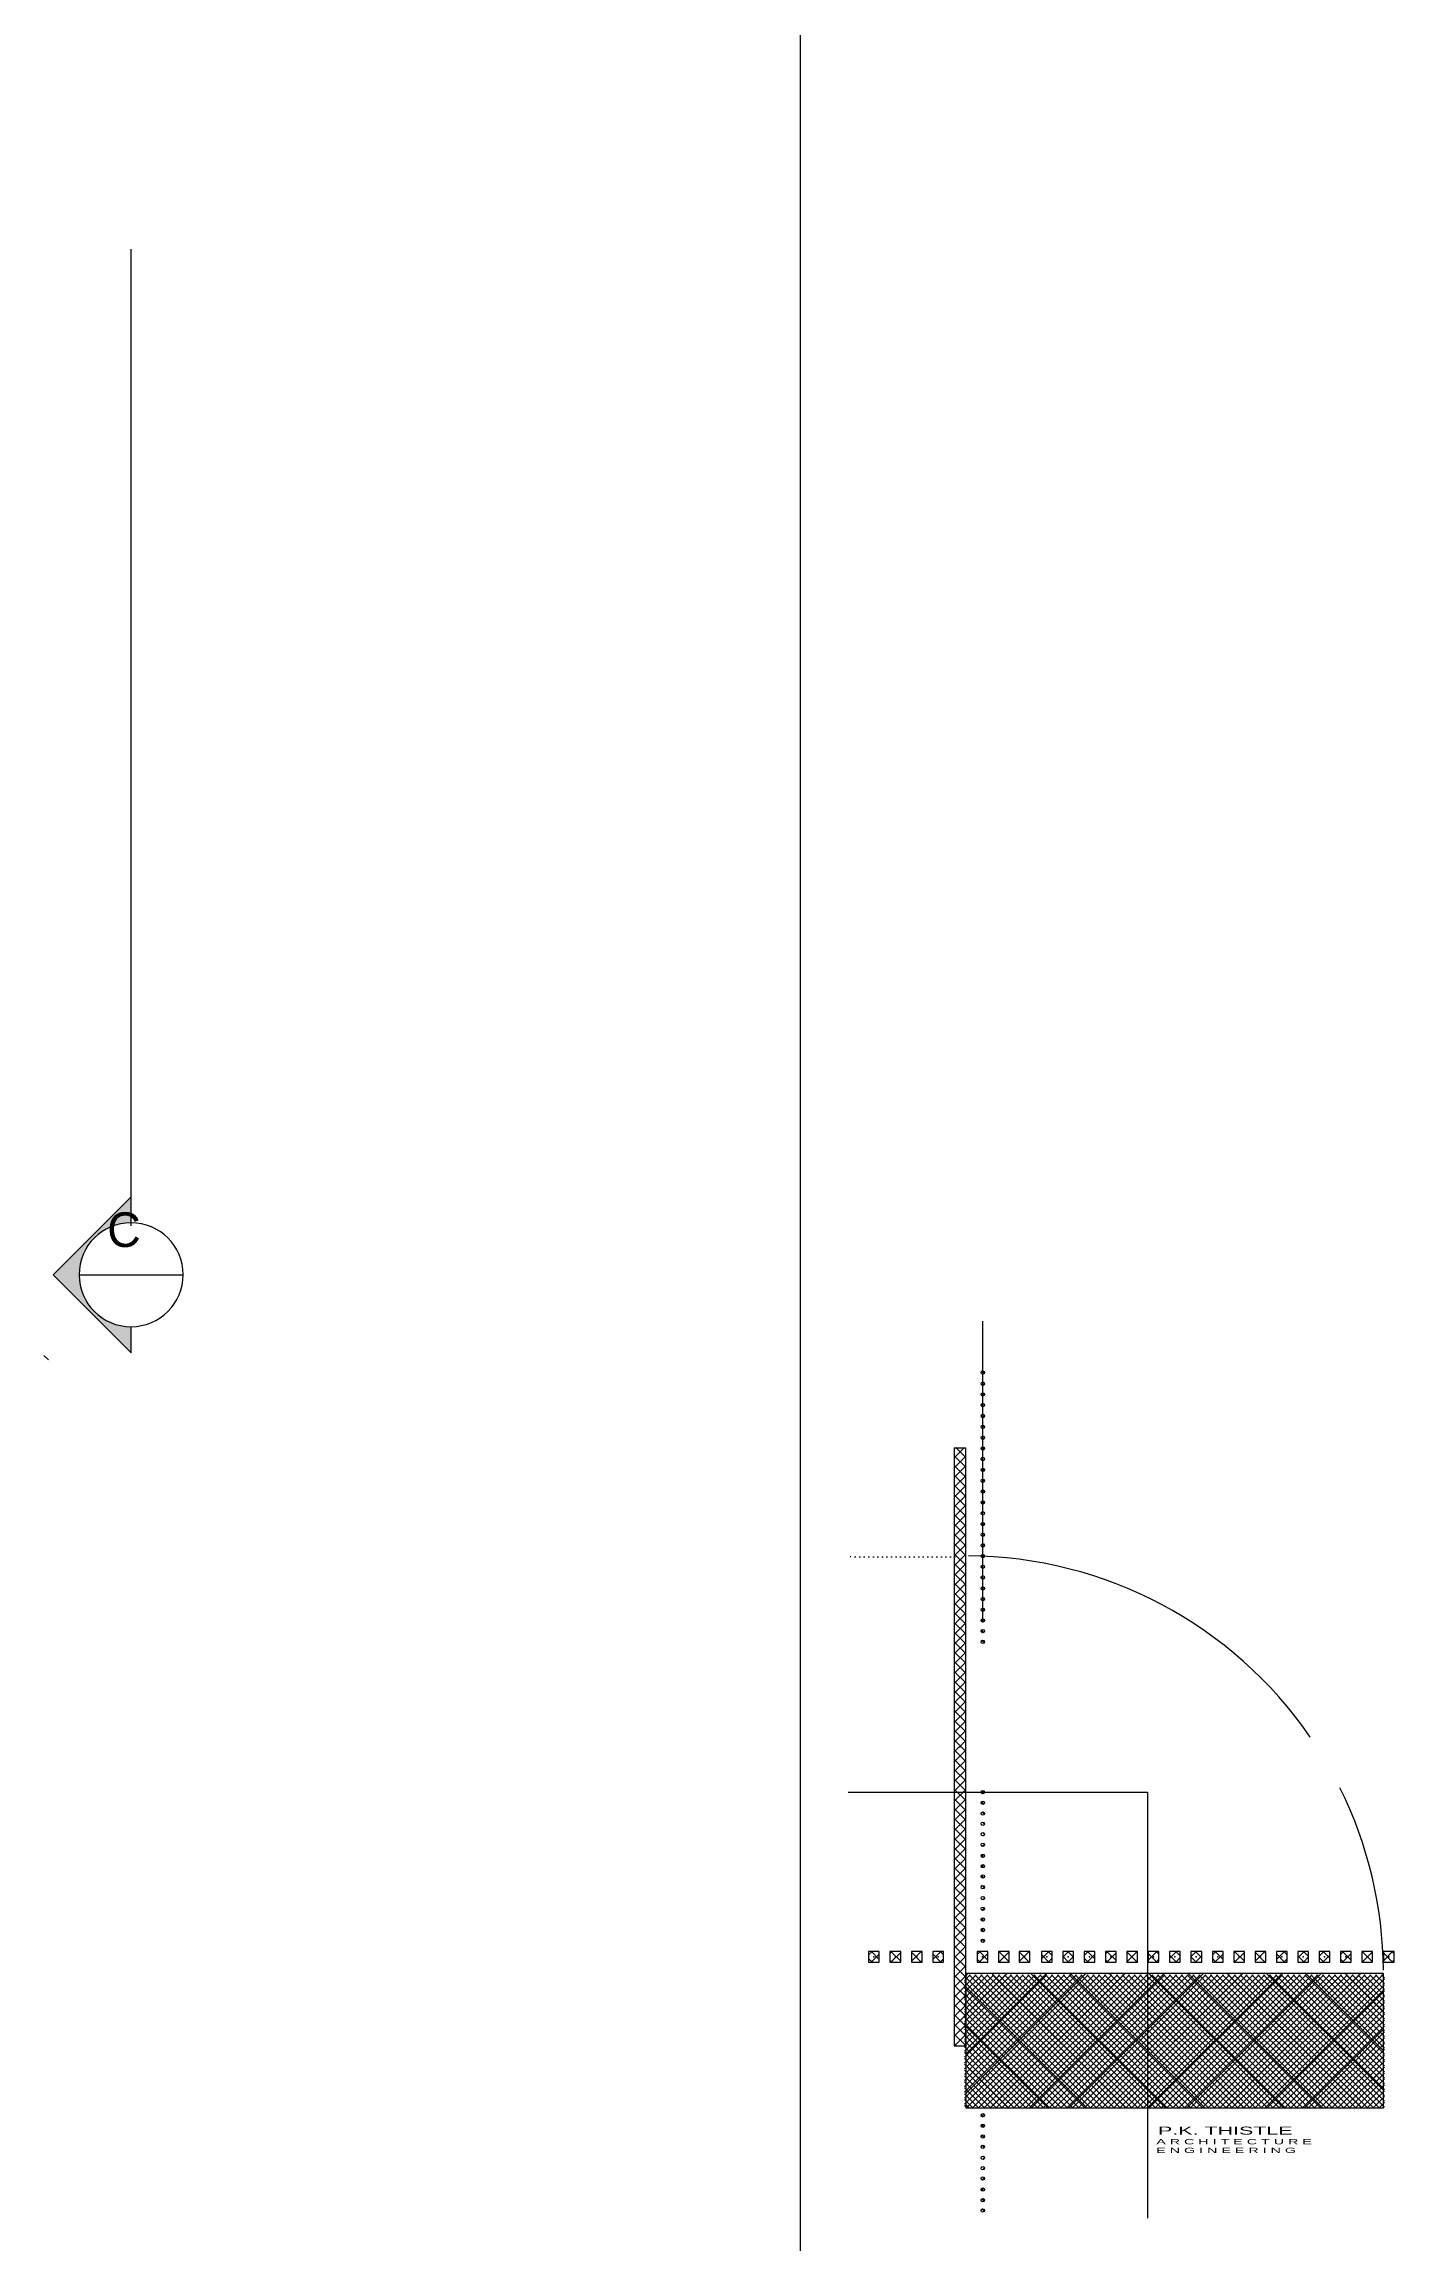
# Model space of a CAD drawing. Extents: x -92740 to -63661, y -15771 to -4391.
# Drawn here: x -82970 to -82659, y -7017 to -6509 of the extents above; entities that cross this region are included whole.
import ezdxf
from ezdxf.enums import TextEntityAlignment as Align

# ---------------------------------------------------------------- set-up
doc = ezdxf.new("R2010")
doc.units = 0
doc.header["$MEASUREMENT"] = 0
doc.linetypes.add('Dotted', pattern=[1, 0, -1, 0])
for name, color, linetype in [('1PFNEW', 5, 'Continuous'), ('EXDOORS', 3, 'Continuous'), ('ROOMNAME', 1, 'Continuous')]:
    doc.layers.add(name, color=color, linetype=linetype)
doc.styles.add('DCADTXTSTYLE1', font='AVG_TP')

msp = doc.modelspace()

# ---------------------------------------------------------------- hatches: boundary and pattern name
at = {"layer": '1PFNEW', "linetype": 'Continuous', "ltscale": 12}
msp.add_hatch(color=2, dxfattribs=at).paths.add_polyline_path([(-82950.03, -6811.55), (-82968.03, -6793.55), (-82950.03, -6775.55), (-82950.03, -6781.55, 1), (-82950.03, -6805.55)], flags=0)

# ---------------------------------------------------------------- linework, layer by layer
at = {"layer": '1PFNEW', "color": 1, "linetype": 'Continuous', "ltscale": 12}
msp.add_line((-82950.03, -6782.26), (-82950.03, -6556.76), dxfattribs=at)
at = {"layer": '1PFNEW', "color": 2, "linetype": 'Continuous', "ltscale": 12}
for p, q in [((-82950.03, -6775.55), (-82968.03, -6793.55)), ((-82950.03, -6781.55), (-82950.03, -6775.55)), ((-82968.03, -6793.55), (-82950.03, -6811.55)), ((-82962.03, -6793.55), (-82938.03, -6793.55)), ((-82950.03, -6811.55), (-82950.03, -6805.55))]:
    msp.add_line(p, q, dxfattribs=at)
for start, end in [(90, 270), (270, 450)]:
    msp.add_arc((-82950.03, -6793.55), 12, start, end, dxfattribs=at)
at = {"layer": 'EXDOORS', "color": 3, "linetype": 'Continuous', "ltscale": 12}
msp.add_line((-82970.14, -6812.17), (-82969.08, -6813.23), dxfattribs=at)
at = {"layer": 'ROOMNAME', "color": 103, "linetype": 'Continuous', "ltscale": 1.51875}
msp.add_line((-82795.5, -7278.9), (-82795.5, -5818.2), dxfattribs=at)
at = {"layer": 'ROOMNAME', "color": 1, "linetype": 'Continuous', "ltscale": 2.839898}
for p, q in [((-82753.42, -6873.67), (-82753.42, -6804.29)), ((-82753.76, -6815.97), (-82753.58, -6815.78)), ((-82753.58, -6815.78), (-82753.08, -6816.28)), ((-82753.49, -6819.09), (-82753.06, -6818.66)), ((-82753.27, -6818.35), (-82753.09, -6818.54)), ((-82753.81, -6821.21), (-82753.46, -6821.56)), ((-82753.78, -6823.51), (-82753.28, -6824.01)), ((-82753.75, -6823.87), (-82753.21, -6823.33)), ((-82753.64, -6821.51), (-82753.11, -6820.97)), ((-82753.81, -6826.2), (-82753.4, -6825.79)), ((-82753.68, -6825.87), (-82753.13, -6826.41)), ((-82753.51, -6828.31), (-82753.06, -6828.75)), ((-82753.18, -6828.97), (-82753.13, -6828.92)), ((-82753.81, -6833.66), (-82753.43, -6834.04)), ((-82753.74, -6836.32), (-82753.2, -6835.78)), ((-82753.66, -6833.97), (-82753.12, -6833.43)), ((-82753.52, -6831.56), (-82753.06, -6831.11)), ((-82753.23, -6830.85), (-82753.16, -6830.92)), ((-82753.81, -6838.65), (-82753.4, -6838.23)), ((-82753.78, -6835.96), (-82753.28, -6836.45)), ((-82753.68, -6838.32), (-82753.14, -6838.86)), ((-82753.51, -6840.75), (-82753.06, -6841.2)), ((-82753.67, -6846.43), (-82753.13, -6845.89)), ((-82753.49, -6843.99), (-82753.06, -6843.56)), ((-82753.26, -6843.26), (-82753.1, -6843.43)), ((-82753.81, -6846.11), (-82753.42, -6846.5)), ((-82753.81, -6851.1), (-82753.44, -6850.73)), ((-82753.78, -6848.8), (-82753.26, -6848.28)), ((-82753.75, -6848.43), (-82753.23, -6848.96)), ((-82753.65, -6850.79), (-82753.12, -6851.32)), ((-82753.51, -6853.2), (-82753.06, -6853.65)), ((-82753.49, -6856.43), (-82753.06, -6856)), ((-82753.27, -6855.7), (-82753.09, -6855.88)), ((-82753.19, -6853.87), (-82753.13, -6853.81)), ((-82753.81, -6858.55), (-82753.46, -6858.9)), ((-82753.78, -6860.85), (-82753.29, -6861.34)), ((-82753.74, -6861.21), (-82753.2, -6860.67)), ((-82753.64, -6858.85), (-82753.11, -6858.31)), ((-82753.8, -6863.54), (-82753.35, -6863.08)), ((-82753.74, -6865.73), (-82753.65, -6865.65)), ((-82753.71, -6863.18), (-82753.16, -6863.73)), ((-82753.55, -6865.6), (-82753.07, -6866.08)), ((-82753.8, -6871.02), (-82753.53, -6871.28)), ((-82753.6, -6871.26), (-82753.09, -6870.75)), ((-82753.43, -6868.82), (-82753.05, -6868.45)), ((-82753.35, -6868.07), (-82753.07, -6868.36)), ((-82753.81, -6873.27), (-82753.35, -6873.72)), ((-82753.78, -6875.97), (-82753.28, -6875.46)), ((-82753.74, -6875.6), (-82753.21, -6876.13)), ((-82753.7, -6873.62), (-82753.16, -6873.08)), ((-82753.81, -6878.26), (-82753.49, -6877.94)), ((-82753.63, -6877.98), (-82753.11, -6878.5)), ((-82753.8, -6912.89), (-82753.32, -6913.37)), ((-82753.8, -6915.59), (-82753.31, -6915.11)), ((-82753.73, -6915.22), (-82753.19, -6915.76)), ((-82753.72, -6913.25), (-82753.18, -6912.71)), ((-82753.81, -6917.87), (-82753.52, -6917.57)), ((-82753.61, -6917.6), (-82753.1, -6918.12)), ((-82753.53, -6919.95), (-82753.06, -6920.41)), ((-82753.74, -6925.4), (-82753.64, -6925.5)), ((-82753.56, -6925.54), (-82753.07, -6925.05)), ((-82753.41, -6923.13), (-82753.05, -6922.77)), ((-82753.37, -6922.37), (-82753.06, -6922.68)), ((-82753.81, -6932.57), (-82753.35, -6932.12)), ((-82753.8, -6927.6), (-82753.33, -6928.07)), ((-82753.78, -6930.28), (-82753.26, -6929.77)), ((-82753.75, -6929.91), (-82753.22, -6930.44)), ((-82753.71, -6927.95), (-82753.17, -6927.41)), ((-82753.71, -6932.22), (-82753.16, -6932.76)), ((-82753.78, -6934.81), (-82753.56, -6934.59)), ((-82753.59, -6934.6), (-82753.09, -6935.1)), ((-82753.36, -6937.1), (-82753.06, -6937.39)), ((-82753.8, -6940.05), (-82753.53, -6940.31)), ((-82753.8, -6942.31), (-82753.32, -6942.79)), ((-82753.72, -6942.67), (-82753.17, -6942.13)), ((-82753.6, -6940.29), (-82753.09, -6939.78)), ((-82753.42, -6937.85), (-82753.05, -6937.48)), ((-82753.81, -6947.29), (-82753.46, -6946.93)), ((-82753.78, -6945), (-82753.27, -6944.49)), ((-82753.75, -6944.63), (-82753.22, -6945.16)), ((-82753.65, -6946.99), (-82753.12, -6947.52)), ((-82757.39, -6982.56), (-82729.66, -6954.86)), ((-82757.39, -6973.5), (-82738.75, -6954.88)), ((-82757.39, -6964.45), (-82747.84, -6954.9)), ((-82757.39, -6955.4), (-82756.92, -6954.92)), ((-82751.7, -6985.92), (-82720.58, -6954.85)), ((-82751.38, -6954.91), (-82720.33, -6985.92)), ((-82742.63, -6985.92), (-82711.49, -6954.83)), ((-82742.34, -6954.89), (-82711.26, -6985.92)), ((-82733.56, -6985.92), (-82702.41, -6954.81)), ((-82733.29, -6954.87), (-82702.2, -6985.92)), ((-82724.5, -6985.92), (-82693.32, -6954.79)), ((-82724.24, -6954.85), (-82693.13, -6985.92)), ((-82715.43, -6985.92), (-82684.23, -6954.77)), ((-82715.19, -6954.83), (-82684.07, -6985.92)), ((-82706.36, -6985.92), (-82675.15, -6954.75)), ((-82706.15, -6954.81), (-82675, -6985.92)), ((-82697.3, -6985.92), (-82666.06, -6954.73)), ((-82697.1, -6954.8), (-82665.93, -6985.92)), ((-82688.05, -6954.78), (-82660.99, -6981.8)), ((-82679, -6954.76), (-82660.99, -6972.75)), ((-82669.96, -6954.74), (-82660.99, -6963.69)), ((-82757.39, -6957.96), (-82729.4, -6985.92)), ((-82688.23, -6985.92), (-82660.99, -6958.72)), ((-82757.39, -6967.01), (-82738.46, -6985.92)), ((-82679.16, -6985.92), (-82660.99, -6967.77)), ((-82757.39, -6976.07), (-82747.53, -6985.92)), ((-82670.1, -6985.92), (-82660.99, -6976.82)), ((-82757.39, -6985.12), (-82756.6, -6985.92)), ((-82753.81, -6987.57), (-82753.38, -6988)), ((-82753.69, -6987.91), (-82753.14, -6987.36)), ((-82661.03, -6985.92), (-82660.99, -6985.88)), ((-82753.81, -6992.56), (-82753.39, -6992.14)), ((-82753.77, -6989.88), (-82753.26, -6990.38)), ((-82753.76, -6990.24), (-82753.22, -6989.71)), ((-82753.68, -6992.22), (-82753.14, -6992.77)), ((-82753.81, -6994.82), (-82753.51, -6994.52)), ((-82753.62, -6994.55), (-82753.1, -6995.07)), ((-82753.39, -6997.04), (-82753.05, -6997.38)), ((-82753.39, -6997.79), (-82753.06, -6997.46)), ((-82753.81, -7002.28), (-82753.5, -7002.59)), ((-82753.62, -7002.55), (-82753.1, -7002.03)), ((-82753.54, -7000.21), (-82753.07, -6999.74)), ((-82753.81, -7007.27), (-82753.39, -7006.85)), ((-82753.77, -7004.59), (-82753.26, -7005.1)), ((-82753.76, -7004.95), (-82753.22, -7004.42)), ((-82753.68, -7006.94), (-82753.14, -7007.48)), ((-82753.81, -7009.54), (-82753.51, -7009.23)), ((-82753.62, -7009.26), (-82753.1, -7009.78))]:
    msp.add_line(p, q, dxfattribs=at)
at = {"layer": 'ROOMNAME', "color": 7, "linetype": 'Continuous', "ltscale": 2.839898}
for p, q in [((-82760.07, -6833.58), (-82759.91, -6833.42)), ((-82760.07, -6835.84), (-82757.81, -6833.59)), ((-82757.39, -6833.62), (-82760.07, -6833.62)), ((-82760.07, -6833.62), (-82760.07, -6971.55)), ((-82760.07, -6835.33), (-82757.39, -6838)), ((-82760.07, -6838.11), (-82757.39, -6835.44)), ((-82759.7, -6833.44), (-82757.39, -6835.74)), ((-82757.39, -6971.55), (-82757.39, -6833.62)), ((-82760.07, -6837.6), (-82757.39, -6840.27)), ((-82760.07, -6840.37), (-82757.39, -6837.7)), ((-82760.07, -6839.86), (-82757.39, -6842.53)), ((-82760.07, -6842.63), (-82757.39, -6839.96)), ((-82760.07, -6842.13), (-82757.39, -6844.79)), ((-82760.07, -6844.9), (-82757.39, -6842.23)), ((-82760.07, -6844.39), (-82757.39, -6847.06)), ((-82760.07, -6847.16), (-82757.39, -6844.49)), ((-82760.07, -6846.65), (-82757.39, -6849.32)), ((-82760.07, -6849.42), (-82757.39, -6846.75)), ((-82760.07, -6848.92), (-82757.39, -6851.58)), ((-82760.07, -6851.69), (-82757.39, -6849.02)), ((-82760.07, -6851.18), (-82757.39, -6853.85)), ((-82760.07, -6853.95), (-82757.39, -6851.28)), ((-82760.07, -6853.44), (-82757.39, -6856.11)), ((-82760.07, -6856.21), (-82757.39, -6853.54)), ((-82760.07, -6855.71), (-82757.39, -6858.37)), ((-82760.07, -6858.48), (-82757.39, -6855.81)), ((-82760.07, -6857.97), (-82757.39, -6860.64)), ((-82760.07, -6860.74), (-82757.39, -6858.07)), ((-82760.07, -6860.23), (-82757.39, -6862.9)), ((-82760.07, -6863), (-82757.39, -6860.33)), ((-82760.07, -6862.5), (-82757.39, -6865.16)), ((-82760.07, -6865.27), (-82757.39, -6862.6)), ((-82760.07, -6864.76), (-82757.39, -6867.43)), ((-82760.07, -6867.53), (-82757.39, -6864.86)), ((-82760.07, -6867.02), (-82757.39, -6869.69)), ((-82760.07, -6869.79), (-82757.39, -6867.12)), ((-82760.07, -6869.29), (-82757.39, -6871.95)), ((-82760.07, -6872.06), (-82757.39, -6869.39)), ((-82760.07, -6871.55), (-82757.39, -6874.22)), ((-82760.07, -6874.32), (-82757.39, -6871.65)), ((-82760.07, -6873.81), (-82757.39, -6876.48)), ((-82760.07, -6876.58), (-82757.39, -6873.91)), ((-82760.07, -6876.08), (-82757.39, -6878.74)), ((-82760.07, -6878.85), (-82757.39, -6876.18)), ((-82760.07, -6878.34), (-82757.39, -6881.01)), ((-82760.07, -6881.11), (-82757.39, -6878.44)), ((-82760.07, -6880.6), (-82757.39, -6883.27)), ((-82760.07, -6883.37), (-82757.39, -6880.7)), ((-82760.07, -6882.87), (-82757.39, -6885.53)), ((-82760.07, -6885.64), (-82757.39, -6882.97)), ((-82760.07, -6885.13), (-82757.39, -6887.8)), ((-82760.07, -6887.9), (-82757.39, -6885.23)), ((-82760.07, -6887.39), (-82757.39, -6890.06)), ((-82760.07, -6890.16), (-82757.39, -6887.49)), ((-82760.07, -6889.66), (-82757.39, -6892.32)), ((-82760.07, -6892.43), (-82757.39, -6889.76)), ((-82760.07, -6891.92), (-82757.39, -6894.59)), ((-82760.07, -6894.69), (-82757.39, -6892.02)), ((-82760.07, -6894.18), (-82757.39, -6896.85)), ((-82760.07, -6896.95), (-82757.39, -6894.28)), ((-82760.07, -6896.45), (-82757.39, -6899.11)), ((-82760.07, -6899.22), (-82757.39, -6896.55)), ((-82760.07, -6898.71), (-82757.39, -6901.38)), ((-82760.07, -6901.48), (-82757.39, -6898.81)), ((-82760.07, -6900.97), (-82757.39, -6903.64)), ((-82760.07, -6903.74), (-82757.39, -6901.07)), ((-82760.07, -6903.24), (-82757.39, -6905.9)), ((-82760.07, -6906.01), (-82757.39, -6903.34)), ((-82760.07, -6905.5), (-82757.39, -6908.17)), ((-82760.07, -6908.27), (-82757.39, -6905.6)), ((-82760.07, -6907.76), (-82757.39, -6910.43)), ((-82760.07, -6910.53), (-82757.39, -6907.86)), ((-82760.07, -6910.03), (-82757.39, -6912.69)), ((-82760.07, -6912.8), (-82757.39, -6910.13)), ((-82784.53, -6913.05), (-82715.46, -6913.05)), ((-82760.07, -6912.29), (-82757.39, -6914.96)), ((-82760.07, -6915.06), (-82757.39, -6912.39)), ((-82760.07, -6914.55), (-82757.39, -6917.22)), ((-82760.07, -6917.32), (-82757.39, -6914.65)), ((-82760.07, -6916.82), (-82757.39, -6919.48)), ((-82760.07, -6919.59), (-82757.39, -6916.92)), ((-82715.46, -6913.05), (-82715.46, -7011.37)), ((-82760.07, -6919.08), (-82757.39, -6921.75)), ((-82760.07, -6921.85), (-82757.39, -6919.18)), ((-82760.07, -6921.34), (-82757.39, -6924.01)), ((-82760.07, -6924.11), (-82757.39, -6921.44)), ((-82760.07, -6923.61), (-82757.39, -6926.27)), ((-82760.07, -6926.38), (-82757.39, -6923.71)), ((-82760.07, -6925.87), (-82757.39, -6928.54)), ((-82760.07, -6928.64), (-82757.39, -6925.97)), ((-82760.07, -6928.13), (-82757.39, -6930.8)), ((-82760.07, -6930.9), (-82757.39, -6928.23)), ((-82760.07, -6930.4), (-82757.39, -6933.06)), ((-82760.07, -6933.17), (-82757.39, -6930.5)), ((-82760.07, -6932.66), (-82757.39, -6935.33)), ((-82760.07, -6935.43), (-82757.39, -6932.76)), ((-82760.07, -6934.92), (-82757.39, -6937.59)), ((-82760.07, -6937.69), (-82757.39, -6935.02)), ((-82760.07, -6937.19), (-82757.39, -6939.85)), ((-82760.07, -6939.96), (-82757.39, -6937.29)), ((-82760.07, -6939.45), (-82757.39, -6942.12)), ((-82760.07, -6942.22), (-82757.39, -6939.55)), ((-82760.07, -6941.71), (-82757.39, -6944.38)), ((-82760.07, -6944.48), (-82757.39, -6941.81)), ((-82760.07, -6943.98), (-82757.39, -6946.64)), ((-82760.07, -6946.75), (-82757.39, -6944.08)), ((-82760.07, -6946.24), (-82757.39, -6948.91)), ((-82760.07, -6949.01), (-82757.39, -6946.34)), ((-82777.33, -6949.79), (-82779.8, -6949.79)), ((-82779.8, -6949.79), (-82779.8, -6952.26)), ((-82779.8, -6950.61), (-82778.98, -6949.79)), ((-82779.8, -6951.43), (-82778.98, -6952.26)), ((-82779.8, -6952.26), (-82777.33, -6952.26)), ((-82779.18, -6952.26), (-82777.33, -6950.41)), ((-82779.17, -6949.79), (-82777.33, -6951.63)), ((-82777.33, -6952.26), (-82777.33, -6949.79)), ((-82772.4, -6949.79), (-82774.87, -6949.79)), ((-82774.87, -6949.79), (-82774.87, -6952.26)), ((-82774.87, -6950.21), (-82774.45, -6949.79)), ((-82774.87, -6951.83), (-82774.44, -6952.26)), ((-82774.87, -6952.26), (-82772.4, -6952.26)), ((-82774.65, -6952.26), (-82772.4, -6950.01)), ((-82774.64, -6949.79), (-82772.4, -6952.03)), ((-82772.4, -6952.26), (-82772.4, -6949.79)), ((-82767.47, -6949.79), (-82769.93, -6949.79)), ((-82769.93, -6949.79), (-82769.93, -6952.26)), ((-82769.93, -6949.81), (-82769.92, -6949.79)), ((-82769.93, -6952.07), (-82767.65, -6949.79)), ((-82769.93, -6949.97), (-82767.64, -6952.26)), ((-82769.93, -6952.23), (-82769.91, -6952.26)), ((-82769.93, -6952.26), (-82767.47, -6952.26)), ((-82767.85, -6952.26), (-82767.47, -6951.87)), ((-82767.84, -6949.79), (-82767.47, -6950.17)), ((-82767.47, -6952.26), (-82767.47, -6949.79)), ((-82762.53, -6949.79), (-82765, -6949.79)), ((-82765, -6949.79), (-82765, -6952.26)), ((-82765, -6951.67), (-82763.12, -6949.79)), ((-82765, -6950.37), (-82763.11, -6952.26)), ((-82765, -6952.26), (-82762.53, -6952.26)), ((-82763.32, -6952.26), (-82762.53, -6951.47)), ((-82763.31, -6949.79), (-82762.53, -6950.57)), ((-82762.53, -6952.26), (-82762.53, -6949.79)), ((-82760.07, -6948.5), (-82757.39, -6951.17)), ((-82760.07, -6951.27), (-82757.39, -6948.6)), ((-82760.07, -6950.77), (-82757.39, -6953.43)), ((-82760.07, -6953.54), (-82757.39, -6950.87)), ((-82752.26, -6949.79), (-82754.72, -6949.79)), ((-82754.72, -6949.79), (-82754.72, -6952.26)), ((-82754.72, -6950.46), (-82754.05, -6949.79)), ((-82754.72, -6951.58), (-82754.04, -6952.26)), ((-82754.72, -6952.26), (-82752.26, -6952.26)), ((-82754.25, -6952.26), (-82752.26, -6950.26)), ((-82754.24, -6949.79), (-82752.26, -6951.78)), ((-82752.26, -6952.26), (-82752.26, -6949.79)), ((-82747.32, -6949.79), (-82749.79, -6949.79)), ((-82749.79, -6949.79), (-82749.79, -6952.26)), ((-82749.79, -6950.06), (-82749.52, -6949.79)), ((-82749.79, -6951.98), (-82749.51, -6952.26)), ((-82749.79, -6952.26), (-82747.32, -6952.26)), ((-82749.72, -6952.26), (-82747.32, -6949.86)), ((-82749.71, -6949.79), (-82747.32, -6952.17)), ((-82747.45, -6952.26), (-82747.32, -6952.13)), ((-82747.44, -6949.79), (-82747.32, -6949.91)), ((-82747.32, -6952.26), (-82747.32, -6949.79)), ((-82742.59, -6949.79), (-82745.06, -6949.79)), ((-82745.06, -6949.79), (-82745.06, -6952.26)), ((-82745.06, -6949.87), (-82744.98, -6949.79)), ((-82745.06, -6952.13), (-82742.72, -6949.79)), ((-82745.06, -6949.91), (-82742.71, -6952.26)), ((-82745.06, -6952.17), (-82744.98, -6952.26)), ((-82745.06, -6952.26), (-82742.59, -6952.26)), ((-82742.92, -6952.26), (-82742.59, -6951.93)), ((-82742.91, -6949.79), (-82742.59, -6950.11)), ((-82742.59, -6952.26), (-82742.59, -6949.79)), ((-82737.46, -6949.79), (-82739.92, -6949.79)), ((-82739.92, -6949.79), (-82739.92, -6952.26)), ((-82739.92, -6951.53), (-82738.18, -6949.79)), ((-82739.92, -6950.51), (-82738.18, -6952.26)), ((-82739.92, -6952.26), (-82737.46, -6952.26)), ((-82738.38, -6949.79), (-82737.46, -6950.71)), ((-82738.38, -6952.26), (-82737.46, -6951.33)), ((-82737.46, -6952.26), (-82737.46, -6949.79)), ((-82732.52, -6949.79), (-82734.99, -6949.79)), ((-82734.99, -6949.79), (-82734.99, -6952.26)), ((-82734.99, -6951.13), (-82733.65, -6949.79)), ((-82734.99, -6950.91), (-82733.64, -6952.26)), ((-82734.99, -6952.26), (-82732.52, -6952.26)), ((-82733.85, -6952.26), (-82732.52, -6950.93)), ((-82733.84, -6949.79), (-82732.52, -6951.11)), ((-82732.52, -6952.26), (-82732.52, -6949.79)), ((-82727.59, -6949.79), (-82730.06, -6949.79)), ((-82730.06, -6949.79), (-82730.06, -6952.26)), ((-82730.06, -6950.73), (-82729.12, -6949.79)), ((-82730.06, -6951.31), (-82729.11, -6952.26)), ((-82730.06, -6952.26), (-82727.59, -6952.26)), ((-82729.32, -6952.26), (-82727.59, -6950.53)), ((-82729.31, -6949.79), (-82727.59, -6951.51)), ((-82727.59, -6952.26), (-82727.59, -6949.79)), ((-82722.66, -6949.79), (-82725.12, -6949.79)), ((-82725.12, -6949.79), (-82725.12, -6952.26)), ((-82725.12, -6950.33), (-82724.58, -6949.79)), ((-82725.12, -6951.71), (-82724.58, -6952.26)), ((-82725.12, -6952.26), (-82722.66, -6952.26)), ((-82724.78, -6949.79), (-82722.66, -6951.91)), ((-82724.78, -6952.26), (-82722.66, -6950.13)), ((-82722.66, -6952.26), (-82722.66, -6949.79)), ((-82717.72, -6949.79), (-82720.19, -6949.79)), ((-82720.19, -6949.79), (-82720.19, -6952.26)), ((-82720.19, -6949.93), (-82720.05, -6949.79)), ((-82720.19, -6952.19), (-82717.78, -6949.79)), ((-82720.19, -6949.85), (-82717.78, -6952.26)), ((-82720.19, -6952.11), (-82720.04, -6952.26)), ((-82720.19, -6952.26), (-82717.72, -6952.26)), ((-82717.98, -6949.79), (-82717.72, -6950.05)), ((-82717.98, -6952.26), (-82717.72, -6951.99)), ((-82717.72, -6952.26), (-82717.72, -6949.79)), ((-82712.79, -6949.79), (-82715.26, -6949.79)), ((-82715.26, -6949.79), (-82715.26, -6952.26)), ((-82715.26, -6951.8), (-82713.25, -6949.79)), ((-82715.26, -6950.24), (-82713.24, -6952.26)), ((-82715.26, -6952.26), (-82712.79, -6952.26)), ((-82713.45, -6952.26), (-82712.79, -6951.6)), ((-82713.44, -6949.79), (-82712.79, -6950.44)), ((-82712.79, -6952.26), (-82712.79, -6949.79)), ((-82707.86, -6949.79), (-82710.32, -6949.79)), ((-82710.32, -6949.79), (-82710.32, -6952.26)), ((-82710.32, -6951.4), (-82708.72, -6949.79)), ((-82710.32, -6950.64), (-82708.71, -6952.26)), ((-82710.32, -6952.26), (-82707.86, -6952.26)), ((-82708.92, -6952.26), (-82707.86, -6951.2)), ((-82708.91, -6949.79), (-82707.86, -6950.84)), ((-82707.86, -6952.26), (-82707.86, -6949.79)), ((-82702.92, -6949.79), (-82705.39, -6949.79)), ((-82705.39, -6949.79), (-82705.39, -6952.26)), ((-82705.39, -6951), (-82704.18, -6949.79)), ((-82705.39, -6951.04), (-82704.18, -6952.26)), ((-82705.39, -6952.26), (-82702.92, -6952.26)), ((-82704.38, -6949.79), (-82702.92, -6951.24)), ((-82704.38, -6952.26), (-82702.92, -6950.8)), ((-82702.92, -6952.26), (-82702.92, -6949.79)), ((-82697.99, -6949.79), (-82700.46, -6949.79)), ((-82700.46, -6949.79), (-82700.46, -6952.26)), ((-82700.46, -6950.6), (-82699.65, -6949.79)), ((-82700.46, -6951.44), (-82699.64, -6952.26)), ((-82700.46, -6952.26), (-82697.99, -6952.26)), ((-82699.85, -6952.26), (-82697.99, -6950.4)), ((-82699.84, -6949.79), (-82697.99, -6951.64)), ((-82697.99, -6952.26), (-82697.99, -6949.79)), ((-82693.06, -6949.79), (-82695.52, -6949.79)), ((-82695.52, -6949.79), (-82695.52, -6952.26)), ((-82695.52, -6950.2), (-82695.12, -6949.79)), ((-82695.52, -6951.84), (-82695.11, -6952.26)), ((-82695.52, -6952.26), (-82693.06, -6952.26)), ((-82695.32, -6952.26), (-82693.06, -6950)), ((-82695.31, -6949.79), (-82693.06, -6952.04)), ((-82693.06, -6952.26), (-82693.06, -6949.79)), ((-82688.12, -6949.79), (-82690.59, -6949.79)), ((-82690.59, -6949.79), (-82690.59, -6952.26)), ((-82690.59, -6949.8), (-82690.59, -6949.79)), ((-82690.59, -6952.06), (-82688.32, -6949.79)), ((-82690.59, -6949.98), (-82688.31, -6952.26)), ((-82690.59, -6952.24), (-82690.58, -6952.26)), ((-82690.59, -6952.26), (-82688.12, -6952.26)), ((-82688.52, -6952.26), (-82688.12, -6951.86)), ((-82688.51, -6949.79), (-82688.12, -6950.18)), ((-82688.12, -6952.26), (-82688.12, -6949.79)), ((-82683.19, -6949.79), (-82685.66, -6949.79)), ((-82685.66, -6949.79), (-82685.66, -6952.26)), ((-82685.66, -6951.66), (-82683.79, -6949.79)), ((-82685.66, -6950.38), (-82683.78, -6952.26)), ((-82685.66, -6952.26), (-82683.19, -6952.26)), ((-82683.98, -6949.79), (-82683.19, -6950.58)), ((-82683.98, -6952.26), (-82683.19, -6951.46)), ((-82683.19, -6952.26), (-82683.19, -6949.79)), ((-82678.26, -6949.79), (-82680.72, -6949.79)), ((-82680.72, -6949.79), (-82680.72, -6952.26)), ((-82680.72, -6951.26), (-82679.25, -6949.79)), ((-82680.72, -6950.78), (-82679.24, -6952.26)), ((-82680.72, -6952.26), (-82678.26, -6952.26)), ((-82679.45, -6952.26), (-82678.26, -6951.06)), ((-82679.44, -6949.79), (-82678.26, -6950.98)), ((-82678.26, -6952.26), (-82678.26, -6949.79)), ((-82673.32, -6949.79), (-82675.79, -6949.79)), ((-82675.79, -6949.79), (-82675.79, -6952.26)), ((-82675.79, -6950.86), (-82674.72, -6949.79)), ((-82675.79, -6951.18), (-82674.71, -6952.26)), ((-82675.79, -6952.26), (-82673.32, -6952.26)), ((-82674.92, -6952.26), (-82673.32, -6950.66)), ((-82674.91, -6949.79), (-82673.32, -6951.38)), ((-82673.32, -6952.26), (-82673.32, -6949.79)), ((-82668.39, -6949.79), (-82670.86, -6949.79)), ((-82670.86, -6949.79), (-82670.86, -6952.26)), ((-82670.86, -6950.46), (-82670.19, -6949.79)), ((-82670.86, -6951.58), (-82670.18, -6952.26)), ((-82670.86, -6952.26), (-82668.39, -6952.26)), ((-82670.38, -6949.79), (-82668.39, -6951.78)), ((-82670.38, -6952.26), (-82668.39, -6950.26)), ((-82668.39, -6952.26), (-82668.39, -6949.79)), ((-82663.46, -6949.79), (-82665.92, -6949.79)), ((-82665.92, -6949.79), (-82665.92, -6952.26)), ((-82665.92, -6950.06), (-82665.65, -6949.79)), ((-82665.92, -6951.98), (-82665.64, -6952.26)), ((-82665.92, -6952.26), (-82663.46, -6952.26)), ((-82665.85, -6952.26), (-82663.46, -6949.86)), ((-82665.84, -6949.79), (-82663.46, -6952.18)), ((-82663.58, -6949.79), (-82663.46, -6949.91)), ((-82663.58, -6952.26), (-82663.46, -6952.13)), ((-82663.46, -6952.26), (-82663.46, -6949.79)), ((-82658.52, -6949.79), (-82660.99, -6949.79)), ((-82660.99, -6949.79), (-82660.99, -6952.26)), ((-82660.99, -6951.93), (-82658.85, -6949.79)), ((-82660.99, -6950.11), (-82658.84, -6952.26)), ((-82660.99, -6952.26), (-82658.52, -6952.26)), ((-82659.05, -6952.26), (-82658.52, -6951.73)), ((-82659.04, -6949.79), (-82658.52, -6950.31)), ((-82658.52, -6952.26), (-82658.52, -6949.79)), ((-82760.07, -6953.03), (-82757.39, -6955.7)), ((-82760.07, -6955.8), (-82757.39, -6953.13)), ((-82760.07, -6955.29), (-82757.39, -6957.96)), ((-82760.07, -6958.06), (-82757.39, -6955.39)), ((-82760.07, -6957.56), (-82757.39, -6960.22)), ((-82660.99, -6954.92), (-82757.39, -6954.92)), ((-82757.39, -6954.92), (-82757.39, -6985.92)), ((-82660.99, -6985.92), (-82660.99, -6954.92)), ((-82760.07, -6960.33), (-82757.39, -6957.66)), ((-82760.07, -6959.82), (-82757.39, -6962.49)), ((-82760.07, -6962.59), (-82757.39, -6959.92)), ((-82760.07, -6962.08), (-82757.39, -6964.75)), ((-82760.07, -6964.85), (-82757.39, -6962.19)), ((-82760.07, -6964.35), (-82757.39, -6967.01)), ((-82760.07, -6967.12), (-82757.39, -6964.45)), ((-82760.07, -6966.61), (-82757.39, -6969.28)), ((-82760.07, -6969.38), (-82757.39, -6966.71)), ((-82760.07, -6968.87), (-82757.39, -6971.54)), ((-82760.07, -6971.14), (-82759.65, -6971.55)), ((-82760.07, -6971.55), (-82757.39, -6971.55)), ((-82759.97, -6971.55), (-82757.39, -6968.98)), ((-82757.71, -6971.55), (-82757.39, -6971.24)), ((-82757.39, -6985.92), (-82660.99, -6985.92))]:
    msp.add_line(p, q, dxfattribs=at)
at = {"layer": 'ROOMNAME', "color": 1, "linetype": 'Dotted', "ltscale": 0.946633}
msp.add_line((-82759.86, -6858.66), (-82784.53, -6858.66), dxfattribs=at)
at = {"layer": 'ROOMNAME', "color": 1, "linetype": 'Continuous', "ltscale": 8.857382}
for p, q in [((-82757.67, -6956.52), (-82756.33, -6955.18)), ((-82757.67, -6957.87), (-82754.97, -6955.18)), ((-82757.67, -6959.23), (-82753.61, -6955.18)), ((-82757.67, -6960.59), (-82752.25, -6955.18)), ((-82757.67, -6961.95), (-82750.89, -6955.18)), ((-82757.67, -6963.31), (-82749.53, -6955.18)), ((-82757.67, -6964.66), (-82748.17, -6955.18)), ((-82757.67, -6966.02), (-82746.81, -6955.18)), ((-82757.67, -6967.38), (-82745.45, -6955.18)), ((-82757.67, -6968.74), (-82744.09, -6955.18)), ((-82757.67, -6970.1), (-82742.73, -6955.18)), ((-82757.67, -6971.45), (-82741.37, -6955.18)), ((-82757.67, -6972.81), (-82740.01, -6955.18)), ((-82757.67, -6974.17), (-82738.65, -6955.18)), ((-82757.67, -6975.53), (-82737.29, -6955.18)), ((-82757.67, -6976.89), (-82735.93, -6955.18)), ((-82757.67, -6978.24), (-82734.57, -6955.18)), ((-82757.67, -6979.6), (-82733.21, -6955.18)), ((-82757.67, -6980.96), (-82731.85, -6955.18)), ((-82757.67, -6982.32), (-82730.49, -6955.18)), ((-82757.67, -6983.68), (-82729.13, -6955.18)), ((-82757.67, -6985.04), (-82727.77, -6955.18)), ((-82757.67, -6955.48), (-82727.2, -6985.9)), ((-82757.67, -6956.84), (-82728.56, -6985.9)), ((-82757.18, -6985.9), (-82726.41, -6955.18)), ((-82756.62, -6955.18), (-82725.84, -6985.9)), ((-82755.82, -6985.9), (-82725.05, -6955.18)), ((-82755.26, -6955.18), (-82724.48, -6985.9)), ((-82754.46, -6985.9), (-82723.69, -6955.18)), ((-82753.9, -6955.18), (-82723.12, -6985.9)), ((-82753.1, -6985.9), (-82722.33, -6955.18)), ((-82752.54, -6955.18), (-82721.76, -6985.9)), ((-82751.74, -6985.9), (-82720.97, -6955.18)), ((-82751.18, -6955.18), (-82720.4, -6985.9)), ((-82750.38, -6985.9), (-82719.61, -6955.18)), ((-82749.82, -6955.18), (-82719.04, -6985.9)), ((-82749.02, -6985.9), (-82718.25, -6955.18)), ((-82748.46, -6955.18), (-82717.68, -6985.9)), ((-82747.66, -6985.9), (-82716.89, -6955.18)), ((-82747.1, -6955.18), (-82716.32, -6985.9)), ((-82746.3, -6985.9), (-82715.53, -6955.18)), ((-82745.74, -6955.18), (-82714.96, -6985.9)), ((-82744.94, -6985.9), (-82714.17, -6955.18)), ((-82744.38, -6955.18), (-82713.6, -6985.9)), ((-82743.58, -6985.9), (-82712.81, -6955.18)), ((-82743.02, -6955.18), (-82712.24, -6985.9)), ((-82742.22, -6985.9), (-82711.45, -6955.18)), ((-82741.66, -6955.18), (-82710.88, -6985.9)), ((-82740.86, -6985.9), (-82710.09, -6955.18)), ((-82740.3, -6955.18), (-82709.52, -6985.9)), ((-82739.5, -6985.9), (-82708.73, -6955.18)), ((-82738.94, -6955.18), (-82708.16, -6985.9)), ((-82738.14, -6985.9), (-82707.37, -6955.18)), ((-82737.58, -6955.18), (-82706.8, -6985.9)), ((-82736.78, -6985.9), (-82706.01, -6955.18)), ((-82736.22, -6955.18), (-82705.44, -6985.9)), ((-82735.42, -6985.9), (-82704.65, -6955.18)), ((-82734.86, -6955.18), (-82704.08, -6985.9)), ((-82734.06, -6985.9), (-82703.29, -6955.18)), ((-82733.5, -6955.18), (-82702.72, -6985.9)), ((-82732.7, -6985.9), (-82701.93, -6955.18)), ((-82732.14, -6955.18), (-82701.36, -6985.9)), ((-82731.34, -6985.9), (-82700.57, -6955.18)), ((-82730.78, -6955.18), (-82700, -6985.9)), ((-82729.98, -6985.9), (-82699.21, -6955.18)), ((-82729.42, -6955.18), (-82698.64, -6985.9)), ((-82728.62, -6985.9), (-82697.85, -6955.18)), ((-82728.06, -6955.18), (-82697.28, -6985.9)), ((-82727.26, -6985.9), (-82696.49, -6955.18)), ((-82726.7, -6955.18), (-82695.92, -6985.9)), ((-82725.9, -6985.9), (-82695.13, -6955.18)), ((-82725.34, -6955.18), (-82694.56, -6985.9)), ((-82724.54, -6985.9), (-82693.77, -6955.18)), ((-82723.98, -6955.18), (-82693.2, -6985.9)), ((-82723.18, -6985.9), (-82692.41, -6955.18)), ((-82722.62, -6955.18), (-82691.84, -6985.9)), ((-82721.82, -6985.9), (-82691.05, -6955.18)), ((-82721.26, -6955.18), (-82690.48, -6985.9)), ((-82720.46, -6985.9), (-82689.69, -6955.18)), ((-82719.9, -6955.18), (-82689.12, -6985.9)), ((-82719.1, -6985.9), (-82688.33, -6955.18)), ((-82718.54, -6955.18), (-82687.76, -6985.9)), ((-82717.74, -6985.9), (-82686.97, -6955.18)), ((-82717.18, -6955.18), (-82686.4, -6985.9)), ((-82716.38, -6985.9), (-82685.61, -6955.18)), ((-82715.82, -6955.18), (-82685.04, -6985.9)), ((-82715.02, -6985.9), (-82684.25, -6955.18)), ((-82714.46, -6955.18), (-82683.68, -6985.9)), ((-82713.66, -6985.9), (-82682.89, -6955.18)), ((-82713.1, -6955.18), (-82682.32, -6985.9)), ((-82712.3, -6985.9), (-82681.53, -6955.18)), ((-82711.74, -6955.18), (-82680.97, -6985.9)), ((-82710.94, -6985.9), (-82680.17, -6955.18)), ((-82710.38, -6955.18), (-82679.61, -6985.9)), ((-82709.58, -6985.9), (-82678.81, -6955.18)), ((-82709.02, -6955.18), (-82678.25, -6985.9)), ((-82708.22, -6985.9), (-82677.45, -6955.18)), ((-82707.66, -6955.18), (-82676.89, -6985.9)), ((-82706.86, -6985.9), (-82676.09, -6955.18)), ((-82706.3, -6955.18), (-82675.53, -6985.9)), ((-82705.5, -6985.9), (-82674.73, -6955.18)), ((-82704.94, -6955.18), (-82674.17, -6985.9)), ((-82704.14, -6985.9), (-82673.37, -6955.18)), ((-82703.58, -6955.18), (-82672.81, -6985.9)), ((-82702.78, -6985.9), (-82672.01, -6955.18)), ((-82702.22, -6955.18), (-82671.45, -6985.9)), ((-82701.42, -6985.9), (-82670.65, -6955.18)), ((-82700.86, -6955.18), (-82670.09, -6985.9)), ((-82700.06, -6985.9), (-82669.29, -6955.18)), ((-82699.5, -6955.18), (-82668.73, -6985.9)), ((-82698.7, -6985.9), (-82667.93, -6955.18)), ((-82698.14, -6955.18), (-82667.37, -6985.9)), ((-82697.34, -6985.9), (-82666.57, -6955.18)), ((-82696.78, -6955.18), (-82666.01, -6985.9)), ((-82695.98, -6985.9), (-82665.21, -6955.18)), ((-82695.42, -6955.18), (-82664.65, -6985.9)), ((-82694.62, -6985.9), (-82663.85, -6955.18)), ((-82694.06, -6955.18), (-82663.29, -6985.9)), ((-82693.26, -6985.9), (-82662.49, -6955.18)), ((-82692.7, -6955.18), (-82661.93, -6985.9)), ((-82691.9, -6985.9), (-82661.13, -6955.18)), ((-82691.34, -6955.18), (-82660.74, -6985.73)), ((-82690.54, -6985.9), (-82660.74, -6956.14)), ((-82689.98, -6955.18), (-82660.74, -6984.38)), ((-82689.18, -6985.9), (-82660.74, -6957.5)), ((-82688.62, -6955.18), (-82660.74, -6983.02)), ((-82687.26, -6955.18), (-82660.74, -6981.66)), ((-82685.9, -6955.18), (-82660.74, -6980.3)), ((-82684.54, -6955.18), (-82660.74, -6978.94)), ((-82683.18, -6955.18), (-82660.74, -6977.59)), ((-82681.82, -6955.18), (-82660.74, -6976.23)), ((-82680.46, -6955.18), (-82660.74, -6974.87)), ((-82679.1, -6955.18), (-82660.74, -6973.51)), ((-82677.74, -6955.18), (-82660.74, -6972.15)), ((-82676.38, -6955.18), (-82660.74, -6970.8)), ((-82675.02, -6955.18), (-82660.74, -6969.44)), ((-82673.66, -6955.18), (-82660.74, -6968.08)), ((-82672.3, -6955.18), (-82660.74, -6966.72)), ((-82670.94, -6955.18), (-82660.74, -6965.36)), ((-82669.58, -6955.18), (-82660.74, -6964.01)), ((-82668.22, -6955.18), (-82660.74, -6962.65)), ((-82666.86, -6955.18), (-82660.74, -6961.29)), ((-82665.5, -6955.18), (-82660.74, -6959.93)), ((-82664.14, -6955.18), (-82660.74, -6958.57)), ((-82662.78, -6955.18), (-82660.74, -6957.21)), ((-82661.42, -6955.18), (-82660.74, -6955.86)), ((-82757.67, -6958.2), (-82729.92, -6985.9)), ((-82757.67, -6959.56), (-82731.28, -6985.9)), ((-82757.67, -6960.91), (-82732.64, -6985.9)), ((-82757.67, -6962.27), (-82734, -6985.9)), ((-82687.82, -6985.9), (-82660.74, -6958.86)), ((-82686.46, -6985.9), (-82660.74, -6960.22)), ((-82685.1, -6985.9), (-82660.74, -6961.57)), ((-82757.67, -6963.63), (-82735.36, -6985.9)), ((-82757.67, -6964.99), (-82736.72, -6985.9)), ((-82757.67, -6966.35), (-82738.08, -6985.9)), ((-82757.67, -6967.7), (-82739.44, -6985.9)), ((-82683.74, -6985.9), (-82660.74, -6962.93)), ((-82682.38, -6985.9), (-82660.74, -6964.29)), ((-82681.02, -6985.9), (-82660.74, -6965.65)), ((-82679.66, -6985.9), (-82660.74, -6967.01)), ((-82757.67, -6969.06), (-82740.8, -6985.9)), ((-82757.67, -6970.42), (-82742.16, -6985.9)), ((-82757.67, -6971.78), (-82743.52, -6985.9)), ((-82678.3, -6985.9), (-82660.74, -6968.36)), ((-82676.94, -6985.9), (-82660.74, -6969.72)), ((-82675.58, -6985.9), (-82660.74, -6971.08)), ((-82674.22, -6985.9), (-82660.74, -6972.44)), ((-82757.67, -6973.14), (-82744.88, -6985.9)), ((-82757.67, -6974.49), (-82746.24, -6985.9)), ((-82757.67, -6975.85), (-82747.6, -6985.9)), ((-82757.67, -6977.21), (-82748.96, -6985.9)), ((-82672.86, -6985.9), (-82660.74, -6973.8)), ((-82671.5, -6985.9), (-82660.74, -6975.15)), ((-82670.14, -6985.9), (-82660.74, -6976.51)), ((-82668.78, -6985.9), (-82660.74, -6977.87)), ((-82757.67, -6978.57), (-82750.32, -6985.9)), ((-82757.67, -6979.93), (-82751.68, -6985.9)), ((-82757.67, -6981.28), (-82753.04, -6985.9)), ((-82757.67, -6982.64), (-82754.4, -6985.9)), ((-82667.42, -6985.9), (-82660.74, -6979.23)), ((-82666.06, -6985.9), (-82660.74, -6980.59)), ((-82664.7, -6985.9), (-82660.74, -6981.94)), ((-82757.67, -6984), (-82755.76, -6985.9)), ((-82757.67, -6985.36), (-82757.12, -6985.9)), ((-82663.34, -6985.9), (-82660.74, -6983.3)), ((-82661.98, -6985.9), (-82660.74, -6984.66))]:
    msp.add_line(p, q, dxfattribs=at)
at = {"layer": 'ROOMNAME', "color": 1, "linetype": 'Continuous', "ltscale": 2.839898}
for centre, major_axis in [((-82753.43, -6816.14), (-0.388, 0)), ((-82753.43, -6818.71), (-0.388, 0)), ((-82753.43, -6821.18), (0.388, 0)), ((-82753.43, -6823.65), (0.388, 0)), ((-82753.43, -6826.17), (0.388, 0)), ((-82753.43, -6828.68), (0.388, 0)), ((-82753.43, -6831.19), (0.388, 0)), ((-82753.43, -6833.66), (0.388, 0)), ((-82753.43, -6836.1), (0.388, 0)), ((-82753.43, -6838.61), (0.388, 0)), ((-82753.43, -6841.12), (0.388, 0)), ((-82753.43, -6843.61), (0.388, 0)), ((-82753.43, -6846.12), (0.388, 0)), ((-82753.43, -6848.63), (0.388, 0)), ((-82753.43, -6851.11), (0.388, 0)), ((-82753.43, -6853.58), (0.388, 0)), ((-82753.43, -6856.05), (0.388, 0)), ((-82753.43, -6858.52), (0.388, 0)), ((-82753.43, -6860.98), (0.388, 0)), ((-82753.43, -6863.46), (0.388, 0)), ((-82753.43, -6865.97), (0.388, 0)), ((-82753.43, -6868.44), (0.388, 0)), ((-82753.43, -6870.91), (0.388, 0)), ((-82753.43, -6873.35), (-0.388, 0)), ((-82753.43, -6875.82), (-0.388, 0)), ((-82753.43, -6878.31), (0.388, 0)), ((-82753.43, -6913), (0.388, 0)), ((-82753.43, -6915.47), (0.388, 0)), ((-82753.43, -6917.95), (0.388, 0)), ((-82753.43, -6920.32), (0.388, 0)), ((-82753.43, -6922.75), (0.388, 0)), ((-82753.43, -6925.17), (0.388, 0)), ((-82753.43, -6927.69), (0.388, 0)), ((-82753.43, -6930.12), (0.388, 0)), ((-82753.43, -6932.49), (0.388, 0)), ((-82753.43, -6934.95), (0.388, 0)), ((-82753.43, -6937.47), (0.388, 0)), ((-82753.43, -6939.94), (0.388, 0)), ((-82753.43, -6942.41), (0.388, 0)), ((-82753.43, -6944.84), (0.388, 0)), ((-82753.43, -6947.31), (0.388, 0)), ((-82753.43, -6987.62), (0.388, 0)), ((-82753.43, -6990.04), (0.388, 0)), ((-82753.43, -6992.52), (0.388, 0)), ((-82753.43, -6994.89), (0.388, 0)), ((-82753.43, -6997.41), (0.388, 0)), ((-82753.43, -6999.84), (0.388, 0)), ((-82753.43, -7002.21), (0.388, 0)), ((-82753.43, -7004.76), (0.388, 0)), ((-82753.43, -7007.23), (0.388, 0)), ((-82753.43, -7009.6), (0.388, 0))]:
    msp.add_ellipse(centre, major_axis=major_axis, ratio=0.998555, dxfattribs=at)
for start_param, end_param in [(3.742566, 4.705979), (3.147948, 3.601423)]:
    msp.add_ellipse((-82757.39, -6954.72), major_axis=(-96.4, 0), ratio=0.998555, start_param=start_param, end_param=end_param, dxfattribs=at)
at = {"layer": 'ROOMNAME', "color": 7, "linetype": 'Continuous', "ltscale": 2.839898}
for p in [(-82758.73, -6902.58), (-82778.57, -6951.02), (-82773.63, -6951.02), (-82768.7, -6951.02), (-82763.77, -6951.02), (-82753.49, -6951.02), (-82748.56, -6951.02), (-82743.83, -6951.02), (-82738.69, -6951.02), (-82733.76, -6951.02), (-82728.82, -6951.02), (-82723.89, -6951.02), (-82718.96, -6951.02), (-82714.02, -6951.02), (-82709.09, -6951.02), (-82704.16, -6951.02), (-82699.22, -6951.02), (-82694.29, -6951.02), (-82689.36, -6951.02), (-82684.42, -6951.02), (-82679.49, -6951.02), (-82674.56, -6951.02), (-82669.62, -6951.02), (-82664.69, -6951.02), (-82659.76, -6951.02), (-82709.19, -6970.42)]:
    msp.add_point(p, dxfattribs=at)

# ---------------------------------------------------------------- texts
at = {"layer": '1PFNEW', "color": 1, "linetype": 'Continuous', "ltscale": 12, "style": 'DCADTXTSTYLE1'}
msp.add_text('C', height=8, dxfattribs=at).set_placement((-82955.53, -6789.55), align=Align.BOTTOM_LEFT)
at = {"layer": 'ROOMNAME', "color": 3, "linetype": 'Continuous', "ltscale": 2.839898, "style": 'DCADTXTSTYLE1', "width": 2.002894}
for s, p in [('A R C H I T E C T U R E', (-82713.41, -6994.33)), ('E N G I N E E R I N G', (-82713.41, -6996.33))]:
    msp.add_text(s, height=1.2315, dxfattribs=at).set_placement(p)
at = {"layer": 'ROOMNAME', "color": 7, "linetype": 'Continuous', "ltscale": 2.839898, "style": 'DCADTXTSTYLE1', "width": 2.002894}
msp.add_text('P.K. THISTLE', height=1.8473, dxfattribs=at).set_placement((-82713, -6992.08))

doc.saveas('drawing.dxf')
